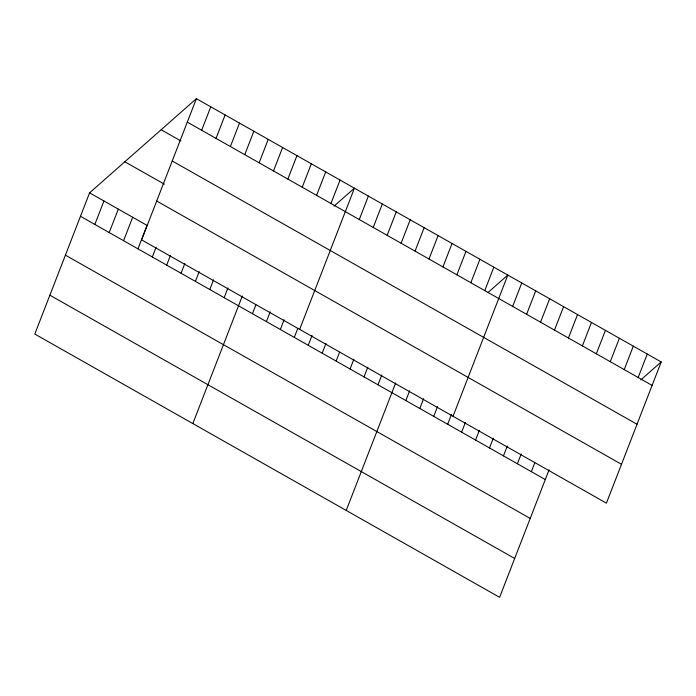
<?xml version="1.0" encoding="UTF-8"?>
<svg xmlns="http://www.w3.org/2000/svg" width="696" height="696" viewBox="0 0 696 696"><rect width="100%" height="100%" fill="white"/><g stroke="black" fill="none" stroke-linecap="round" stroke-linejoin="round"><path stroke-width="1.04" d="M196.385 98.675L141.619 239.885L606.425 503.156L661.2 361.946L196.385 98.675L89.575 192.844L34.8 334.054L499.615 597.325L549.083 469.791M94.847 224.434L103.939 200.979M109.211 232.568L118.303 209.122M123.575 240.703L132.675 217.256M137.947 248.846L147.039 225.391L89.575 192.844M152.311 256.981L156.104 247.21M201.657 130.256L210.757 106.81M166.675 265.115L170.468 255.345M216.03 138.4L225.121 114.944M181.047 273.258L184.831 263.488M230.393 146.534L239.485 123.088M195.411 281.393L199.204 271.623M244.757 154.669L253.857 131.222M209.783 289.527L213.568 279.757M259.13 162.812L268.221 139.357M224.147 297.671L227.94 287.9M273.493 170.946L282.585 147.5M192.835 423.568L242.304 296.035M287.857 179.081L296.957 155.634M252.457 313.705L255.867 304.909M302.229 187.224L311.321 163.778M266.403 321.604L270.196 311.834M316.593 195.359L325.693 171.912M280.349 329.504L284.133 319.734M330.965 203.493L340.057 180.046M294.295 337.395L297.705 328.608M299.654 329.399L354.421 188.19L334.054 206.138M308.232 345.294L312.025 335.524M359.275 219.536L368.367 196.081M322.178 353.194L325.972 343.424M373.221 227.427L382.313 203.98M336.125 361.094L339.535 352.298M387.159 235.326L396.259 211.88M350.071 368.993L353.855 359.223M401.105 243.226L410.205 219.779M364.017 376.893L367.801 367.123M415.051 251.125L424.142 227.679M377.954 384.784L381.747 375.014M428.997 259.025L438.089 235.579M346.225 510.446L395.693 382.913M442.943 266.925L452.035 243.47M405.846 400.583L409.639 390.813M456.88 274.816L465.981 251.369M419.792 408.482L423.577 398.712M470.827 282.715L479.927 259.269M433.738 416.382L437.523 406.612M484.773 290.615L493.864 267.168M447.676 424.282L451.469 414.512M453.044 416.278L507.81 275.068L488.227 292.329M461.622 432.173L465.415 422.402M512.665 306.414L521.756 282.967M475.568 440.072L479.361 430.302M526.602 314.314L535.702 290.858M489.514 447.972L493.299 438.202M540.548 322.204L549.649 298.758M503.46 455.871L507.245 446.101M554.495 330.104L563.586 306.658M517.398 463.771L521.191 454.001M568.441 338.004L577.532 314.557M531.344 471.671L534.754 462.875M582.387 345.903L591.478 322.457M596.324 353.803L605.424 330.356M610.27 361.702L619.37 338.247M624.216 369.593L633.308 346.147M638.162 377.493L647.254 354.046M640.833 379.903L661.2 361.946M187.294 122.122L652.108 385.393M161.141 129.752L180.89 140.94M172.216 160.985L637.031 424.255M124.819 161.768L164.326 184.144M156.687 201.022L621.502 464.293M80.475 216.291L545.29 479.561M65.407 255.154L530.213 518.424M49.877 295.191L514.683 558.462"/></g></svg>
